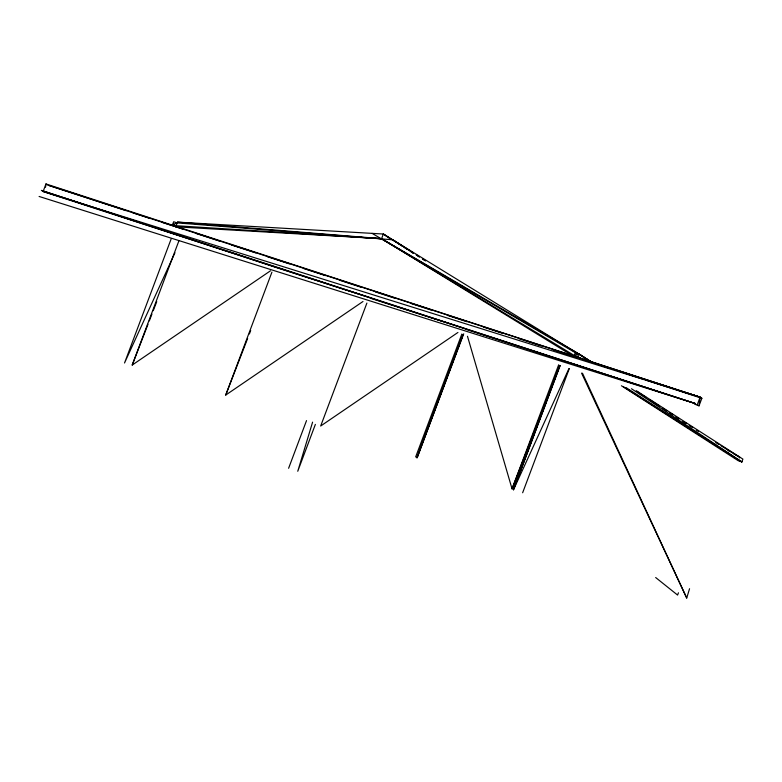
<?xml version="1.0" encoding="UTF-8"?>
<svg xmlns="http://www.w3.org/2000/svg" width="782" height="782" viewBox="0 0 782 782"><rect width="100%" height="100%" fill="white"/><g stroke="black" fill="none" stroke-linecap="round" stroke-linejoin="round"><path stroke-width="1.17" d="M45.542 187.211L45.962 183.956L700.115 397.178L701.855 398.292L699.01 405.858L694.494 404.079M699.01 405.858L700.115 397.178L48.855 185.442L126.127 210.632M312.595 422.133L297.756 471.263L315.371 424.391M581.564 373.102L686.723 598.044L689.558 588.709M461.849 334.031L415.643 456.971L462.954 334.735L417.089 457.9L463.726 333.826M568.973 368.537L513.5 489.786L559.844 365.517L513.197 489.591M39.1 196.458L695.53 403.629L43.118 191.522L45.962 183.956L47.702 185.07M171.16 238.921L124.524 362.995L174.953 252.772M183.838 229.449L175.715 226.8L177.475 222.127L383.346 234.023L592.14 362.379L578.817 353.816L575.298 352.672L372.076 233.368M270.474 270.807L132.217 365.047L178.853 240.964M362.975 301.51L225.724 395.066L271.931 272.126M288.607 468.281L306.524 420.608M175.715 226.8L381.587 238.696L383.346 234.023L401.801 245.861M366.895 303.074L320.679 426.014L457.929 332.467M416.796 457.705L463.003 334.774M467.48 336.26L512.044 488.848L558.68 364.774M513.5 489.786L560.137 365.702M522.64 492.758L569.276 368.684M580.831 358.606L577.761 356.631L578.817 353.816L591.974 362.545L575.581 351.92L381.587 238.696L177.475 222.127M697.27 404.744L700.115 397.178L584.262 359.916M678.444 592.785L677.583 595.063L655.668 577.536M739.381 457.959L739.664 457.206L720.965 445.74M621.416 385.751L738.325 460.764L741.844 461.918L742.9 459.102L636.245 390.668M132.217 365.047L147.984 324.295M149.303 320.903L151.933 314.11M153.243 310.718L156.752 301.666M225.724 395.066L247.63 338.479M249.38 333.953L250.69 330.551M512.044 488.848L559.795 365.487M177.182 222.909L172.607 224.571L175.686 226.536L172.607 224.571L173.663 221.756L177.182 222.909L392.75 239.791L413.258 252.948L392.75 239.791M175.686 226.526L172.607 224.571L176.126 225.715L381.587 238.696L574.242 355.478L578.817 353.816M572.668 356.211L552.942 349.759M43.118 191.522L700.115 397.178M577.312 357.687L573.832 356.563L575.581 351.92L573.372 351.108M276.388 267.552L369.036 297.385M370.189 298.128L463.99 328.342M465.143 329.075L695.53 403.629L41.378 190.407L275.225 267.17M574.242 355.478L577.321 357.442L574.242 355.478L577.761 356.631M133.048 212.89L150.34 218.53M161.874 222.284L174.562 226.418M195.451 233.232L219.82 241.169M231.433 244.952L255.802 252.899M267.415 256.682L289.467 263.876M303.387 268.412L325.449 275.606M339.368 280.142L361.431 287.326M375.35 291.872L395.086 298.304M411.332 303.602L431.068 310.034M447.314 315.322L467.05 321.754M483.296 327.052L503.031 333.484M519.277 338.782L541.33 345.976M586.52 360.697L608.435 367.843M617.663 370.854L644.182 379.495M646.489 380.248L701.855 398.292M728.071 450.432L730.183 451.664M733.34 453.511L739.664 457.206M715.774 442.553L718.893 444.459M381.587 238.696L572.795 355.927M623.596 386.826L741.844 461.918L631.465 388.732M575.298 352.672L577.351 353.992M625.962 387.559L741.844 461.918M416.337 254.922L419.416 256.897M422.485 258.871L425.564 260.846L422.456 258.901M404.88 247.835L406.933 249.155M411.029 251.784L413.082 253.104M416.307 254.942L419.387 256.926M638.132 392.29L646.313 397.598M649.383 399.592L659.607 406.22L656.46 404.274M666.772 410.863L662.677 408.214L666.694 410.902M669.832 412.857L672.901 414.841L669.763 412.896M675.971 416.835L679.04 418.829L676.929 417.529M683.136 421.478L686.205 423.473L683.077 421.508M689.265 425.457L692.334 427.451M696.43 430.1L698.473 431.429M638.034 392.349L640.077 393.669M643.146 395.663L646.215 397.647M649.295 399.641L653.39 402.29M383.346 234.023L391.391 239.527M582.463 373.2L686.723 598.044"/></g></svg>
